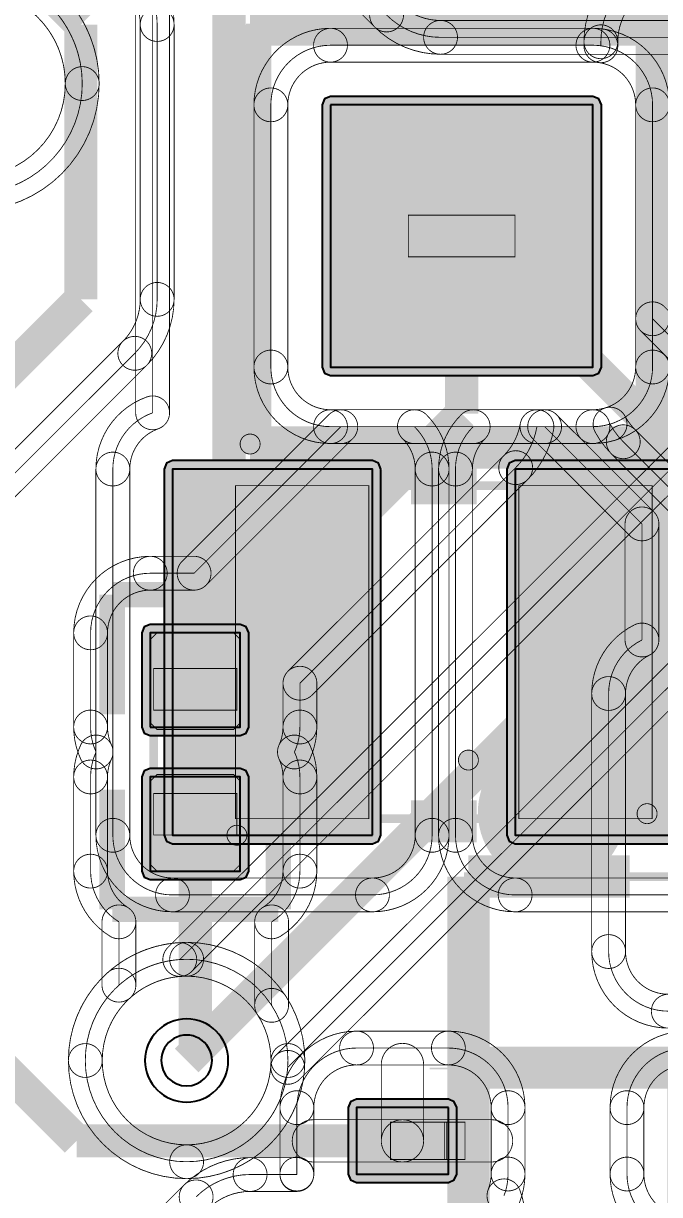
# Model space of a CAD drawing. Header units: millimetres. Extents: x -2.5 to 44.5, y -38.5 to 2.5.
# Drawn here: x 8.93 to 12.74, y -33.32 to -26.28 of the extents above; entities that cross this region are included whole.
import ezdxf

# ---------------------------------------------------------------- set-up
doc = ezdxf.new("R2010")
doc.units = ezdxf.units.MM
for name, color, linetype, true_color in [('Bottom Layer', 7, 'Continuous', 0x0000ff), ('Bottom Paste Mask Layer', 7, 'Continuous', 0x800000), ('Bottom Silkscreen Layer', 7, 'Continuous', 0x808000), ('Bottom Solder Mask Layer', 7, 'Continuous', 0xff00ff), ('Component Marking Layer', 7, 'Continuous', 0x66ffcc), ('Component Shape Layer', 7, 'Continuous', 0x00cccc), ('Hole Layer', 7, 'Continuous', 0x816200), ('Inner1', 7, 'Continuous', 0xbc8e00), ('Inner2', 7, 'Continuous', 0x70dbfa), ('Multi-Layer', 7, 'Continuous', 0xc0c0c0), ('Pin Floating Layer', 7, 'Continuous', 0xff99ff), ('Pin Soldering Layer', 7, 'Continuous', 0xcc9999), ('Top Layer', 7, 'Continuous', 0xff0000), ('Top Paste Mask Layer', 7, 'Continuous', 0x808080), ('Top Silkscreen Layer', 7, 'Continuous', 0xffff00), ('Top Solder Mask Layer', 7, 'Continuous', 0x800080)]:
    doc.layers.add(name, color=color, linetype=linetype, true_color=true_color)

msp = doc.modelspace()

# ---------------------------------------------------------------- hatches: boundary and pattern name
at = {"layer": 'Bottom Layer'}
for points in [[(10.76962153924308, -26.771653543307092), (10.76962153924308, -28.34645669291339), (12.34442468884938, -28.34645669291339), (12.34442468884938, -26.771653543307092)], [(11.021297942595886, -31.159283718567444), (11.021297942595886, -28.95928371856744), (9.821297942595885, -28.95928371856744), (9.821297942595885, -31.159283718567444)], [(13.077686055372114, -31.159283718567444), (13.077686055372114, -28.95928371856744), (11.877686055372113, -28.95928371856744), (11.877686055372113, -31.159283718567444)], [(11.477012954025911, -32.795275590551185), (10.925831851663702, -32.795275590551185), (10.925831851663702, -33.194056388112784), (11.477012954025911, -33.194056388112784)]]:
    msp.add_hatch(color=256, dxfattribs=at).paths.add_polyline_path(points)
at = {"layer": 'Bottom Paste Mask Layer'}
for points in [[(11.021297942595886, -31.159283718567444), (11.021297942595886, -28.95928371856744), (9.821297942595885, -28.95928371856744), (9.821297942595885, -31.159283718567444)], [(13.077686055372114, -31.159283718567444), (13.077686055372114, -28.95928371856744), (11.877686055372113, -28.95928371856744), (11.877686055372113, -31.159283718567444)], [(11.477012954025911, -32.795275590551185), (10.925831851663702, -32.795275590551185), (10.925831851663702, -33.194056388112784), (11.477012954025911, -33.194056388112784)]]:
    msp.add_hatch(color=256, dxfattribs=at).paths.add_polyline_path(points)
at = {"layer": 'Bottom Solder Mask Layer'}
for points in [[(11.072098044196089, -31.159283718567444), (11.072098044196089, -28.95928371856744), (11.057219038922353, -28.92336262224097), (11.021297942595885, -28.908483616967235), (9.821297942595887, -28.908483616967235), (9.785376846269418, -28.92336262224097), (9.770497840995684, -28.95928371856744), (9.770497840995684, -31.159283718567444), (9.785376846269418, -31.195204814893916), (9.821297942595887, -31.210083820167647), (11.021297942595885, -31.210083820167647), (11.057219038922353, -31.195204814893913)], [(13.128486156972315, -31.159283718567444), (13.128486156972315, -28.95928371856744), (13.11360715169858, -28.92336262224097), (13.077686055372112, -28.908483616967235), (11.877686055372115, -28.908483616967235), (11.841764959045646, -28.92336262224097), (11.82688595377191, -28.95928371856744), (11.82688595377191, -31.159283718567444), (11.841764959045646, -31.195204814893916), (11.877686055372115, -31.210083820167647), (13.077686055372112, -31.210083820167647), (13.11360715169858, -31.195204814893913)], [(11.477012954025911, -32.74526289052579), (10.925831851663702, -32.74526289052579), (10.890467532330293, -32.759911271217774), (10.875819151638302, -32.795275590551185), (10.875819151638302, -33.194056388112784), (10.890467532330293, -33.229420707446195), (10.925831851663702, -33.24406908813819), (11.477012954025911, -33.24406908813818), (11.512377273359318, -33.229420707446195), (11.52702565405131, -33.194056388112784), (11.52702565405131, -32.795275590551185), (11.512377273359318, -32.759911271217774)]]:
    msp.add_hatch(color=256, dxfattribs=at).paths.add_polyline_path(points)
at = {"layer": 'Component Marking Layer'}
for points in [[(10.22702565405131, -28.80906781813564, 1), (10.347015494030988, -28.80906781813564, 1)], [(11.537058674117347, -30.707391414782833, 1), (11.65699771399543, -30.707391414782833, 1)], [(12.60951231902464, -31.02931165862332, 1), (12.729502159004317, -31.02931165862332, 1)], [(10.147828295656593, -31.158877317754644, 1), (10.26781813563627, -31.158877317754644, 1)]]:
    msp.add_hatch(color=256, dxfattribs=at).paths.add_polyline_path(points)
at = {"layer": 'Hole Layer'}
msp.add_hatch(color=256, dxfattribs=at).paths.add_polyline_path([(11.047015494030989, -27.55905511811024, 1), (12.06703073406147, -27.55905511811024, 1)])
at = {"layer": 'Multi-Layer'}
msp.add_hatch(color=256, dxfattribs=at).paths.add_polyline_path([(10.76962153924308, -26.771653543307092), (10.76962153924308, -28.34645669291339), (12.34442468884938, -28.34645669291339), (12.34442468884938, -26.771653543307092)])
msp.add_hatch(color=256, dxfattribs=at).paths.add_polyline_path([(10.76962153924308, -26.771653543307092), (10.76962153924308, -28.34645669291339), (12.34442468884938, -28.34645669291339), (12.34442468884938, -26.771653543307092)])
msp.add_hatch(color=256, dxfattribs=at).paths.add_polyline_path([(10.76962153924308, -26.771653543307092), (10.76962153924308, -28.34645669291339), (12.34442468884938, -28.34645669291339), (12.34442468884938, -26.771653543307092)])
at = {"layer": 'Pin Floating Layer'}
msp.add_hatch(color=256, dxfattribs=at).paths.add_polyline_path([(11.577063754127504, -33.107162814325626), (11.577063754127504, -32.88216916433833), (11.454584709169419, -32.88216916433833), (11.454584709169419, -33.107162814325626)])
at = {"layer": 'Pin Soldering Layer'}
for points in [[(11.23703327406655, -27.43406146812294), (11.87701295402591, -27.43406146812294), (11.87701295402591, -27.684048768097536), (11.23703327406655, -27.684048768097536)], [(10.9994538989078, -29.059283718567443), (10.1994538989078, -29.059283718567443), (10.1994538989078, -31.059283718567443), (10.9994538989078, -31.059283718567443)], [(12.6995300990602, -29.059283718567443), (11.8995300990602, -29.059283718567443), (11.8995300990602, -31.059283718567443), (12.6995300990602, -31.059283718567443)], [(10.207823215646432, -30.407416814833635), (9.707797815595637, -30.407416814833635), (9.707797815595637, -30.157429514859036), (10.207823215646432, -30.157429514859036)], [(9.707797815595637, -30.907797815595636), (10.207823215646432, -30.907797815595636), (10.207823215646432, -31.15778511557024), (9.707797815595637, -31.15778511557024)], [(11.46456692913386, -33.107162814325626), (11.46456692913386, -32.88216916433833), (11.129565659131314, -32.88216916433833), (11.129565659131314, -33.107162814325626)]]:
    msp.add_hatch(color=256, dxfattribs=at).paths.add_polyline_path(points)
at = {"layer": 'Top Layer'}
for points in [[(10.76962153924308, -26.771653543307092), (10.76962153924308, -28.34645669291339), (12.34442468884938, -28.34645669291339), (12.34442468884938, -26.771653543307092)], [(9.687833375666754, -30.508890017780043), (10.227838455676915, -30.508890017780043), (10.227838455676915, -29.94323088646178), (9.687833375666754, -29.94323088646178)], [(9.687833375666754, -31.37452374904751), (10.227838455676915, -31.37452374904751), (10.227838455676915, -30.808864617729245), (9.687833375666754, -30.808864617729245)]]:
    msp.add_hatch(color=256, dxfattribs=at).paths.add_polyline_path(points)
at = {"layer": 'Top Paste Mask Layer'}
for points in [[(10.76962153924308, -26.771653543307092), (10.76962153924308, -28.34645669291339), (12.34442468884938, -28.34645669291339), (12.34442468884938, -26.771653543307092)], [(10.187833375666752, -30.523876047752104), (9.72783845567691, -30.523876047752104), (9.68783337566675, -30.483870967741943), (9.68783337566675, -29.98323596647194), (9.72783845567691, -29.94323088646178), (10.187833375666752, -29.94323088646178), (10.227838455676912, -29.98323596647194), (10.227838455676912, -30.483870967741943)], [(10.187833375666752, -30.79387858775718), (9.72783845567691, -30.79387858775718), (9.68783337566675, -30.83388366776734), (9.68783337566675, -31.334518669037344), (9.72783845567691, -31.3745237490475), (10.187833375666752, -31.3745237490475), (10.227838455676912, -31.334518669037344), (10.227838455676912, -30.83388366776734)]]:
    msp.add_hatch(color=256, dxfattribs=at).paths.add_polyline_path(points)
at = {"layer": 'Top Solder Mask Layer'}
for points in [[(10.718620777241556, -26.771653543307092), (10.718620777241556, -28.346456692913385), (10.73355855458612, -28.382519677570343), (10.76962153924308, -28.39745745491491), (12.34442468884938, -28.397457454914907), (12.38048767350634, -28.382519677570343), (12.395425450850903, -28.34645669291339), (12.395425450850903, -26.771653543307096), (12.38048767350634, -26.735590558650134), (12.34442468884938, -26.720652781305567), (10.76962153924308, -26.72065278130557), (10.73355855458612, -26.735590558650134)], [(9.687833375666754, -30.559690119380242), (10.227838455676919, -30.559690119380242), (10.263759552003387, -30.54481111410651), (10.27863855727712, -30.50889001778004), (10.278638557277123, -29.94323088646178), (10.263759552003387, -29.90730979013531), (10.227838455676915, -29.892430784861578), (9.68783337566675, -29.892430784861578), (9.651912279340282, -29.90730979013531), (9.63703327406655, -29.94323088646178), (9.637033274066546, -30.50889001778004), (9.651912279340282, -30.544811114106512)], [(9.687833375666754, -31.42532385064771), (10.227838455676919, -31.42532385064771), (10.263759552003387, -31.410444845373974), (10.27863855727712, -31.374523749047505), (10.278638557277123, -30.808864617729245), (10.263759552003387, -30.77294352140278), (10.227838455676915, -30.758064516129043), (9.68783337566675, -30.758064516129043), (9.651912279340282, -30.77294352140278), (9.63703327406655, -30.808864617729245), (9.637033274066546, -31.374523749047505), (9.651912279340282, -31.410444845373977)]]:
    msp.add_hatch(color=256, dxfattribs=at).paths.add_polyline_path(points)

# ---------------------------------------------------------------- linework, layer by layer
at = {"layer": 'Bottom Layer', "const_width": 0.005080010160020321}
for points in [[(9.600279400558803, -25.6517018178132, -0.9999999999999999), (9.803479806959615, -25.6517018178132), (9.803479806959615, -28.62163888592807, -0.9999999999999999), (9.600279400558803, -28.62163888592807)], [(9.144699881323188, -26.090905890850504, -0.20482038974335726), (9.381109463752624, -26.64380305371164, -0.9999999999999999), (9.177909057351812, -26.64380305371164, 0.20482038974335726), (9.004316099776167, -26.237816744908383, -0.9999999999999999)], [(9.381109463752626, -26.64380305371164, -0.41421356237309503), (8.616367274268246, -27.40854524319602, -0.9999999999999999), (8.616367274268246, -27.205344836795202, 0.41421356237309503), (9.177909057351812, -26.64380305371164, -0.9999999999999999)], [(9.361557023114047, -28.95928371856744, -0.31780467669601786), (9.668002060826819, -28.52585311780343, -0.9999999999999999), (9.735757146691599, -28.717424654052717, 0.31780467669601786), (9.56475742951486, -28.95928371856744, -0.9999999999999999)], [(11.344521432097345, -28.632345973911814, -0.20039604935078975), (11.481038862077726, -28.95928371856744, -0.9999999999999999), (11.277838455676912, -28.95928371856744, 0.20039604935078975), (11.20166022126797, -28.776848844477836, -0.9999999999999999)], [(11.273090826682658, -28.80619761239523, -0.9999999999999999), (11.273090826682658, -28.602997205994416), (11.625893171285341, -28.602997205994416, -0.9999999999999999), (11.625893171285341, -28.80619761239523)], [(11.417945135890273, -28.95928371856744, -0.20039604935078975), (11.554462565870654, -28.632345973911814, -0.9999999999999999), (11.69732377670003, -28.776848844477833, 0.20039604935078975), (11.621145542291087, -28.95928371856744, -0.9999999999999999)], [(9.361557023114049, -28.95928371856744, -0.9999999999999999), (9.56475742951486, -28.95928371856744), (9.56475742951486, -31.159283718567444, -0.9999999999999999), (9.361557023114049, -31.159283718567444)], [(11.481038862077725, -31.159283718567444, -0.9999999999999999), (11.277838455676912, -31.159283718567444), (11.277838455676912, -28.95928371856744, -0.9999999999999999), (11.481038862077725, -28.95928371856744)], [(11.417945135890275, -28.95928371856744, -0.9999999999999999), (11.621145542291087, -28.95928371856744), (11.621145542291087, -31.159283718567444, -0.9999999999999999), (11.417945135890275, -31.159283718567444)], [(9.821297942595885, -31.619024638049282, -0.41421356237309503), (9.361557023114049, -31.159283718567444, -0.9999999999999999), (9.56475742951486, -31.159283718567444, 0.41421356237309503), (9.821297942595885, -31.415824231648468, -0.9999999999999999)], [(11.481038862077725, -31.159283718567444, -0.41421356237309503), (11.021297942595886, -31.619024638049282, -0.9999999999999999), (11.021297942595886, -31.415824231648468, 0.41421356237309503), (11.277838455676912, -31.159283718567444, -0.9999999999999999)], [(11.877686055372113, -31.619024638049282, -0.41421356237309503), (11.417945135890275, -31.159283718567444, -0.9999999999999999), (11.621145542291087, -31.159283718567444, 0.41421356237309503), (11.877686055372113, -31.415824231648468, -0.9999999999999999)], [(9.821297942595885, -31.619024638049282, -0.9999999999999999), (9.821297942595885, -31.415824231648468), (11.021297942595886, -31.415824231648468, -0.9999999999999999), (11.021297942595886, -31.619024638049282)], [(11.877686055372113, -31.619024638049282, -0.9999999999999999), (11.877686055372113, -31.415824231648468), (13.077686055372114, -31.415824231648468, -0.9999999999999999), (13.077686055372114, -31.619024638049282)], [(9.196278892557787, -32.51206502413005, -0.41421356237309503), (9.906019812039625, -31.80232410464821, -0.9999999999999999), (9.906019812039625, -32.005524511049025, 0.41421356237309503), (9.3994792989586, -32.51206502413005, -0.9999999999999999)], [(9.906019812039625, -31.80232410464821, -0.41421356237309503), (10.615760731521464, -32.51206502413005, -0.9999999999999999), (10.412560325120651, -32.51206502413005, 0.41421356237309503), (9.906019812039625, -32.005524511049025, -0.9999999999999999)], [(9.297879095758192, -32.51206502413005, 0.41421356237309503), (9.906019812039625, -33.120205740411485, 0.41421356237309503), (10.514160528321058, -32.51206502413005, 0.41421356237309503), (9.906019812039625, -31.90392430784862, 0.41421356237309503)], [(10.466090932181864, -32.795275590551185, -0.41421356237309503), (10.925831851663702, -32.33553467106935, -0.9999999999999999), (10.925831851663702, -32.538735077470164, 0.41421356237309503), (10.669291338582676, -32.795275590551185, -0.9999999999999999)], [(10.925831851663702, -32.538735077470164, -0.9999999999999999), (10.925831851663702, -32.33553467106935), (11.477012954025911, -32.33553467106935, -0.9999999999999999), (11.477012954025911, -32.538735077470164)], [(11.477012954025911, -32.33553467106935, -0.41421356237309503), (11.936753873507747, -32.795275590551185, -0.9999999999999999), (11.733553467106935, -32.795275590551185, 0.41421356237309503), (11.477012954025911, -32.538735077470164, -0.9999999999999999)], [(12.447294894589785, -32.795275590551185, -0.41421356237309503), (12.907035814071621, -32.33553467106935, -0.9999999999999999), (12.907035814071621, -32.538735077470164, 0.41421356237309503), (12.650495300990597, -32.795275590551185, -0.9999999999999999)], [(9.906019812039625, -33.22180594361189, -0.41421356237309503), (9.196278892557787, -32.51206502413005, -0.9999999999999999), (9.3994792989586, -32.51206502413005, 0.41421356237309503), (9.906019812039625, -33.01860553721108, -0.9999999999999999)], [(10.615760731521464, -32.51206502413005, -0.41421356237309503), (9.906019812039625, -33.22180594361189, -0.9999999999999999), (9.906019812039625, -33.01860553721108, 0.41421356237309503), (10.412560325120651, -32.51206502413005, -0.9999999999999999)], [(11.328422656845314, -32.994665989331985, -0.9999999999999999), (11.074422148844297, -32.994665989331985), (11.074422148844297, -32.53619507239016, -0.9999999999999999), (11.328422656845314, -32.53619507239016)], [(10.466090932181864, -32.795275590551185, -0.9999999999999999), (10.669291338582676, -32.795275590551185), (10.669291338582676, -33.194056388112784, -0.9999999999999999), (10.466090932181864, -33.194056388112784)], [(11.936753873507744, -33.194056388112784, -0.9999999999999999), (11.733553467106931, -33.194056388112784), (11.733553467106935, -32.795275590551185, -0.9999999999999999), (11.936753873507747, -32.795275590551185)], [(12.447294894589785, -32.795275590551185, -0.9999999999999999), (12.650495300990597, -32.795275590551185), (12.650495300990597, -33.194056388112784, -0.9999999999999999), (12.447294894589785, -33.194056388112784)], [(10.666751333502669, -33.12166624333249, -0.9999999999999999), (10.666751333502669, -32.86766573533148), (11.201422402844806, -32.86766573533148, -0.9999999999999999), (11.201422402844806, -33.12166624333249)], [(11.201422402844806, -33.12166624333249, -0.9999999999999999), (11.201422402844806, -32.86766573533148), (11.736093472186942, -32.86766573533148, -0.9999999999999999), (11.736093472186942, -33.12166624333249)], [(9.891223974167952, -33.25927071026141, -0.198912367379658), (10.287020574041149, -33.09532639065279, -0.9999999999999999), (10.287020574041149, -33.298526797053604, 0.198912367379658), (10.034908359473826, -33.4029550955673, -0.9999999999999999)], [(10.287020574041149, -33.298526797053604, -0.9999999999999999), (10.287020574041149, -33.09532639065279), (10.287020617126942, -33.09532639065279, -0.9999999999999999), (10.287020617126942, -33.298526797053604)], [(10.287020617126942, -33.298526797053604, -0.9999999999999999), (10.287020617126942, -33.09532639065279), (10.567702636745977, -33.09532639065279, -0.9999999999999999), (10.567702636745977, -33.298526797053604)], [(10.466105696343785, -33.1977408366164, -0.002002767994411024), (10.466090932181864, -33.19405638811275, -0.9999999999999999), (10.669291338582676, -33.19405638811281, 0.002002767994411024), (10.66929957714817, -33.19611235108999, -0.9999999999999999)], [(11.936753873507744, -33.194056388112784, -0.09374867874382925), (11.904990448598276, -33.361975943810044, -0.9999999999999999), (11.715829125030378, -33.28775735565656, 0.09374867874382925), (11.733553467106931, -33.194056388112784, -0.9999999999999999)], [(12.907035814071627, -33.65379730759462, -0.41421356237309503), (12.447294894589785, -33.194056388112784, -0.9999999999999999), (12.650495300990597, -33.194056388112784, 0.41421356237309503), (12.907035814071627, -33.45059690119381, -0.9999999999999999)], [(9.193170122908697, -34.24469333213243, -0.9999999999999999), (9.049485737602819, -34.101008946826546), (9.89122392785678, -33.2592707565726, -0.9999999999999999), (10.034908313162656, -33.40295514187848)], [(10.034908318762147, -33.40295513627898, -0.9999999999999999), (9.89122392225729, -33.259270762172086), (9.89122396856846, -33.25927071586091, -0.9999999999999999), (10.034908365073319, -33.402955089967804)], [(11.904990448598276, -33.28775735565656, -0.09374867874382925), (11.936753873507747, -33.45567691135383, -0.9999999999999999), (11.733553467106935, -33.45567691135383, 0.09374867874382925), (11.715829125030378, -33.361975943810044, -0.9999999999999999)]]:
    msp.add_lwpolyline(points, format="xyb", close=True, dxfattribs=at)
at = {"layer": 'Bottom Layer', "const_width": 0.2}
for points in [[(10.16002032004064, -25.651701803403608), (10.16002032004064, -28.90900431800864)], [(12.700025400050801, -29.392621285242573), (12.700025400050801, -25.908051816103637)], [(9.245618491236986, -32.994665989331985), (8.763017526035053, -32.51206502413005)], [(11.201422402844806, -32.994665989331985), (9.245618491236986, -32.994665989331985)]]:
    msp.add_lwpolyline(points, dxfattribs=at)
at = {"layer": 'Bottom Layer', "const_width": 0.005080010160020321}
for points in [[(9.70187960375921, -25.6517018178132), (9.70187960375921, -28.62163888592807, 0.31780467669601786), (9.463157226314454, -28.95928371856744), (9.463157226314454, -31.159283718567444, 0.41421356237309503), (9.821297942595885, -31.517424434848877), (11.021297942595886, -31.517424434848877, 0.41421356237309503), (11.37943865887732, -31.159283718567444), (11.37943865887732, -28.95928371856744, 0.20039604935078975), (11.273090826682658, -28.70459740919482), (11.625893171285341, -28.70459740919482, 0.20039604935078975), (11.519545339090682, -28.95928371856744), (11.519545339090682, -31.159283718567444, 0.41421356237309503), (11.877686055372113, -31.517424434848877), (13.077686055372114, -31.517424434848877, 0.41421356237309503)], [(8.616367274268246, -27.30694503999561, 0.41421356237309503), (9.279509260552219, -26.64380305371164, 0.20482038974335726), (9.074507990549678, -26.164361317879443)], [(11.810409786814327, -33.3248666497333, 0.09374867874382925), (11.835153670307339, -33.194056388112784), (11.835153670307342, -32.795275590551185, 0.41421356237309503), (11.477012954025911, -32.43713487426976), (10.925831851663702, -32.43713487426976, 0.41421356237309503), (10.567691135382269, -32.795275590551185), (10.567691135382269, -33.194056388112784, 0.002002767994411024), (10.567702636745977, -33.19692659385319), (10.287020617126942, -33.19692659385319), (10.287020574041149, -33.19692659385319, 0.198912367379658), (9.963066166820889, -33.331112902914356)], [(12.907035814071621, -32.43713487426976, 0.41421356237309503), (12.54889509779019, -32.795275590551185), (12.54889509779019, -33.194056388112784, 0.41421356237309503), (12.907035814071627, -33.55219710439422)]]:
    msp.add_lwpolyline(points, format="xyb", dxfattribs=at)
at = {"layer": 'Bottom Layer'}
for points in [[(10.76962153924308, -26.771653543307092), (10.76962153924308, -28.34645669291339), (12.34442468884938, -28.34645669291339), (12.34442468884938, -26.771653543307092)], [(11.021297942595886, -31.159283718567444), (11.021297942595886, -28.95928371856744), (9.821297942595885, -28.95928371856744), (9.821297942595885, -31.159283718567444)], [(13.077686055372114, -31.159283718567444), (13.077686055372114, -28.95928371856744), (11.877686055372113, -28.95928371856744), (11.877686055372113, -31.159283718567444)], [(11.477012954025911, -32.795275590551185), (10.925831851663702, -32.795275590551185), (10.925831851663702, -33.194056388112784), (11.477012954025911, -33.194056388112784)]]:
    msp.add_lwpolyline(points, close=True, dxfattribs=at)
at = {"layer": 'Bottom Paste Mask Layer'}
for points in [[(11.021297942595886, -31.159283718567444), (11.021297942595886, -28.95928371856744), (9.821297942595885, -28.95928371856744), (9.821297942595885, -31.159283718567444)], [(13.077686055372114, -31.159283718567444), (13.077686055372114, -28.95928371856744), (11.877686055372113, -28.95928371856744), (11.877686055372113, -31.159283718567444)], [(11.477012954025911, -32.795275590551185), (10.925831851663702, -32.795275590551185), (10.925831851663702, -33.194056388112784), (11.477012954025911, -33.194056388112784)]]:
    msp.add_lwpolyline(points, close=True, dxfattribs=at)
at = {"layer": 'Bottom Silkscreen Layer', "const_width": 0.25400050800101603}
for points in [[(11.252438404876813, -29.04328168656338), (11.646545593091187, -29.04328168656338)], [(11.252438404876813, -29.04328168656338), (11.646545593091187, -29.04328168656338)], [(11.646545593091187, -31.075285750571506), (11.252438404876813, -31.075285750571506)], [(11.646545593091187, -31.075285750571506), (11.252438404876813, -31.075285750571506)], [(12.892075184150372, -32.55501651003302), (11.492075184150373, -32.55501651003302)], [(11.492075184150373, -32.56456692913386), (11.492075184150373, -32.55501651003302)], [(12.892075184150372, -32.55501651003302), (11.492075184150373, -32.55501651003302)], [(11.492075184150373, -32.56456692913386), (11.492075184150373, -32.55501651003302)]]:
    msp.add_lwpolyline(points, dxfattribs=at)
at = {"layer": 'Bottom Solder Mask Layer'}
for points in [[(11.072098044196089, -31.159283718567444), (11.072098044196089, -28.95928371856744), (11.057219038922353, -28.92336262224097), (11.021297942595885, -28.908483616967235), (9.821297942595887, -28.908483616967235), (9.785376846269418, -28.92336262224097), (9.770497840995684, -28.95928371856744), (9.770497840995684, -31.159283718567444), (9.785376846269418, -31.195204814893916), (9.821297942595887, -31.210083820167647), (11.021297942595885, -31.210083820167647), (11.057219038922353, -31.195204814893913)], [(13.128486156972315, -31.159283718567444), (13.128486156972315, -28.95928371856744), (13.11360715169858, -28.92336262224097), (13.077686055372112, -28.908483616967235), (11.877686055372115, -28.908483616967235), (11.841764959045646, -28.92336262224097), (11.82688595377191, -28.95928371856744), (11.82688595377191, -31.159283718567444), (11.841764959045646, -31.195204814893916), (11.877686055372115, -31.210083820167647), (13.077686055372112, -31.210083820167647), (13.11360715169858, -31.195204814893913)], [(11.477012954025911, -32.74526289052579), (10.925831851663702, -32.74526289052579), (10.890467532330293, -32.759911271217774), (10.875819151638302, -32.795275590551185), (10.875819151638302, -33.194056388112784), (10.890467532330293, -33.229420707446195), (10.925831851663702, -33.24406908813819), (11.477012954025911, -33.24406908813818), (11.512377273359318, -33.229420707446195), (11.52702565405131, -33.194056388112784), (11.52702565405131, -32.795275590551185), (11.512377273359318, -32.759911271217774)]]:
    msp.add_lwpolyline(points, close=True, dxfattribs=at)
at = {"layer": 'Component Marking Layer', "const_width": 0.005080010160020321}
for points in [[(10.22702565405131, -28.80906781813564, 0.9999999999999999), (10.34701549403099, -28.80906781813564, 0.9999999999999999)], [(11.537058674117347, -30.707391414782833, 0.9999999999999999), (11.65699771399543, -30.707391414782833, 0.9999999999999999)], [(12.60951231902464, -31.02931165862332, 0.9999999999999999), (12.729502159004317, -31.02931165862332, 0.9999999999999999)], [(10.147828295656591, -31.158877317754644, 0.9999999999999999), (10.26781813563627, -31.158877317754644, 0.9999999999999999)]]:
    msp.add_lwpolyline(points, format="xyb", close=True, dxfattribs=at)
at = {"layer": 'Component Shape Layer', "const_width": 0.05080010160020321}
for points in [[(10.287020574041149, -28.80906781813564), (10.287020574041149, -26.30906781813564), (17.90703581407163, -26.30906781813564), (17.90703581407163, -28.80906781813564)], [(10.287020574041149, -28.80906781813564), (10.287020574041149, -26.30906781813564), (17.90703581407163, -26.30906781813564), (17.90703581407163, -28.80906781813564)], [(10.199479298958599, -31.059283718567443), (12.6995046990094, -31.059283718567443), (12.6995046990094, -29.059283718567443), (10.199479298958599, -29.059283718567443)], [(10.199479298958599, -31.059283718567443), (12.6995046990094, -31.059283718567443), (12.6995046990094, -29.059283718567443), (10.199479298958599, -29.059283718567443)], [(10.207823215646432, -31.158877317754644), (9.70782321564643, -31.158877317754644), (9.70782321564643, -30.15887731775464), (10.207823215646432, -30.15887731775464)], [(10.207823215646432, -31.158877317754644), (9.70782321564643, -31.158877317754644), (9.70782321564643, -30.15887731775464), (10.207823215646432, -30.15887731775464)], [(11.597028194056389, -31.407518415036833), (16.597028194056392, -31.407518415036833), (16.597028194056392, -35.657531115062234), (11.597028194056389, -35.657531115062234)], [(11.597028194056389, -31.407518415036833), (16.597028194056392, -31.407518415036833), (16.597028194056392, -35.657531115062234), (11.597028194056389, -35.657531115062234)], [(12.817068834137672, -32.63002286004572), (11.567081534163071, -32.63002286004572), (11.567081534163071, -34.68001016002032), (12.817068834137672, -34.68001016002032)], [(12.817068834137672, -32.63002286004572), (11.567081534163071, -32.63002286004572), (11.567081534163071, -34.68001016002032), (12.817068834137672, -34.68001016002032)]]:
    msp.add_lwpolyline(points, close=True, dxfattribs=at)
at = {"layer": 'Hole Layer'}
msp.add_lwpolyline([(9.753520447040897, -32.512065024049846, 0.9999999999999999), (10.058519177038354, -32.512065024231205), (10.058519177038354, -32.512065024210266, 0.9999999999999999), (9.753520447040897, -32.5120650240289)], format="xyb", dxfattribs=at)
at = {"layer": 'Inner1', "const_width": 0.005080010160020321}
for points in [[(8.616367274268246, -25.87906086422726, -0.41421356237309503), (9.381109463752624, -26.64380305371164, -0.9999999999999999), (9.177909057351812, -26.64380305371164, 0.41421356237309503), (8.616367274268246, -26.082261270628074, -0.9999999999999999)], [(6.030873761747524, -27.43205486410973, 0.41421356237309503), (7.239014478028957, -28.640195580391165, 0.41421356237309503), (8.44715519431039, -27.43205486410973, 0.031041919011777327), (8.437858731931911, -27.28246728033059), (8.437858732081365, -27.282467280311945, 0.06824329866260535), (8.616367274268246, -27.30694503999561, 0.41421356237309503), (9.279509260552219, -26.64380305371164, 0.41421356237309503), (8.616367274268246, -25.98066106742767, 0.340330391587048), (7.975284088005045, -26.474186892148904), (7.975284088061297, -26.474186892163786, 0.16531582409584705), (7.239014478028957, -26.2239141478283, 0.41421356237309503)], [(12.290685801371604, -26.392651765303533, -0.198912367379658), (12.454630120980243, -25.996855165430333, -0.9999999999999999), (12.59831450628612, -26.140539550736207, 0.198912367379658), (12.493886207772416, -26.392651765303533, -0.9999999999999999)], [(10.309880619761241, -26.771653543307092, -0.41421356237309503), (10.76962153924308, -26.31191262382525, -0.9999999999999999), (10.76962153924308, -26.51511303022607, 0.41421356237309503), (10.513081026162054, -26.771653543307092, -0.9999999999999999)], [(10.769621541731066, -26.515113030226065, -0.9999999999999999), (10.769621541731066, -26.311912623825247), (12.344424688849378, -26.311912623825247, -0.9999999999999999), (12.344424688849378, -26.515113030226065)], [(10.769621686644415, -26.515113030225958, -0.9999999999999999), (10.769621391841744, -26.31191262382536), (10.769621394329729, -26.311912623825357, -0.9999999999999999), (10.769621689132402, -26.515113030225955)], [(12.344424688849383, -26.31191262382525, -0.03352287065374071), (12.405863682791203, -26.316036419979376, -0.9999999999999999), (12.378708326352818, -26.51741415404687, 0.03352287065374071), (12.344424688849372, -26.515113030226065, -0.9999999999999999)], [(12.290685801371604, -26.392651765303533, -0.9999999999999999), (12.493886207772416, -26.392651765303533), (12.493886207772416, -26.39265177994483, -0.9999999999999999), (12.290685801371604, -26.39265177994483)], [(12.290685801371604, -26.39265177994483, -0.9999999999999999), (12.493886207772416, -26.39265177994483), (12.493886207772416, -26.416725287013126, -0.9999999999999999), (12.290685801371604, -26.416725287013126)], [(9.381109463752626, -26.64380305371164, -0.41421356237309503), (8.616367274268246, -27.40854524319602, -0.9999999999999999), (8.616367274268246, -27.205344836795202, 0.41421356237309503), (9.177909057351812, -26.64380305371164, -0.9999999999999999)], [(10.513081026162052, -28.34645669291339, -0.9999999999999999), (10.30988061976124, -28.34645669291339), (10.309880619761241, -26.771653543307092, -0.9999999999999999), (10.513081026162054, -26.771653543307092)], [(10.769621539243081, -28.806197612395227, -0.41421356237309503), (10.30988061976124, -28.34645669291339, -0.9999999999999999), (10.513081026162052, -28.34645669291339, 0.41421356237309503), (10.769621539243081, -28.602997205994416, -0.9999999999999999)], [(10.769621539243081, -28.80619761239523, -0.9999999999999999), (10.769621539243081, -28.602997205994416), (12.344424686361394, -28.602997205994416, -0.9999999999999999), (12.344424686361394, -28.80619761239523)], [(12.476706850220667, -28.786755617314697, -0.07309324355957589), (12.34442468884938, -28.806197612395227, -0.9999999999999999), (12.34442468884938, -28.602997205994413, 0.07309324355957589), (12.4182395965759, -28.5921483579108, -0.9999999999999999)], [(12.34442483376273, -28.806197612395124, -0.9999999999999999), (12.344424538960057, -28.602997205994523), (12.344424541448044, -28.60299720599452, -0.9999999999999999), (12.344424836250715, -28.80619761239512)], [(12.454630120980243, -28.86725456278913, -0.07250107330042962), (12.358111689339367, -28.737795730961825, -0.9999999999999999), (12.536834757457196, -28.641108244263673, 0.07250107330042962), (12.59831450628612, -28.723570177483253, -0.9999999999999999)], [(12.454629947854636, -28.867254389663106, -0.9999999999999999), (12.598314679411727, -28.72357035060928), (12.598314679786192, -28.723570350983746, -0.9999999999999999), (12.454629948229101, -28.867254390037573)], [(12.45463012135471, -28.8672545631636, -0.9999999999999999), (12.598314506660586, -28.72357017785772), (14.225916720185463, -30.351172391382597, -0.9999999999999999), (14.082232334879587, -30.494856776688476)], [(9.196278892557787, -32.51206502413005, -0.41421356237309503), (9.906019812039625, -31.80232410464821, -0.9999999999999999), (9.906019812039625, -32.005524511049025, 0.41421356237309503), (9.3994792989586, -32.51206502413005, -0.9999999999999999)], [(9.906019812039625, -31.80232410464821, -0.41421356237309503), (10.615760731521464, -32.51206502413005, -0.9999999999999999), (10.412560325120651, -32.51206502413005, 0.41421356237309503), (9.906019812039625, -32.005524511049025, -0.9999999999999999)], [(9.297879095758192, -32.51206502413005, 0.41421356237309503), (9.906019812039625, -33.120205740411485, 0.41421356237309503), (10.514160528321058, -32.51206502413005, 0.41421356237309503), (9.906019812039625, -31.90392430784862, 0.41421356237309503)], [(9.906019812039625, -33.22180594361189, -0.41421356237309503), (9.196278892557787, -32.51206502413005, -0.9999999999999999), (9.3994792989586, -32.51206502413005, 0.41421356237309503), (9.906019812039625, -33.01860553721108, -0.9999999999999999)], [(10.615760731521464, -32.51206502413005, -0.41421356237309503), (9.906019812039625, -33.22180594361189, -0.9999999999999999), (9.906019812039625, -33.01860553721108, 0.41421356237309503), (10.412560325120651, -32.51206502413005, -0.9999999999999999)]]:
    msp.add_lwpolyline(points, format="xyb", close=True, dxfattribs=at)
msp.add_lwpolyline([(12.526472313633182, -26.06869735808327, 0.198912367379658), (12.39228600457201, -26.392651765303533), (12.39228600457201, -26.39265177994483), (12.39228600457201, -26.416725287013126, 0.03352287065374071), (12.344424688849378, -26.413512827025656), (10.769621541731066, -26.413512827025656), (10.76962153924308, -26.41351282702566, 0.41421356237309503), (10.411480822961648, -26.771653543307092), (10.411480822961646, -28.34645669291339, 0.41421356237309503), (10.769621539243081, -28.70459740919482), (12.344424686361394, -28.70459740919482), (12.34442468884938, -28.704597409194818, 0.07309324355957589), (12.447473223398282, -28.68945198761275, 0.07250107330042962), (12.526472313633182, -28.795412370136194), (12.526472314007647, -28.79541237051066), (14.154074527532524, -30.423014584035535)], format="xyb", dxfattribs=at)
at = {"layer": 'Inner2', "const_width": 0.005080010160020321}
for points in [[(10.063443220291274, -25.333065376095597, -0.9999999999999999), (10.207127605597153, -25.18938099078972), (11.177910643419601, -26.160164028612165, -0.9999999999999999), (11.034226258113724, -26.30384841391804)], [(9.66681514191029, -25.89325597823196, -0.198912367379658), (9.830759461518923, -26.28905257810516, -0.9999999999999999), (9.627559055118112, -26.28905257810516, 0.198912367379658), (9.523130756604411, -26.036940363537838, -0.9999999999999999)], [(11.034226258113724, -26.30384841391804, -0.9999999999999999), (11.177910643419601, -26.160164028612165), (11.177910645478399, -26.160164030670963, -0.9999999999999999), (11.034226260172522, -26.303848415976837)], [(11.430022860045725, -26.467792735585473, -0.198912367379658), (11.034226260172522, -26.303848415976837, -0.9999999999999999), (11.177910645478399, -26.160164030670963, 0.198912367379658), (11.430022860045725, -26.264592329184662, -0.9999999999999999)], [(9.830759461518923, -26.289052592636086, -0.9999999999999999), (9.627559055118112, -26.289052592636086), (9.627559055118112, -26.28905257810516, -0.9999999999999999), (9.830759461518923, -26.28905257810516)], [(9.830759461518923, -27.940055865580838, -0.9999999999999999), (9.627559055118112, -27.940055865580838), (9.627559055118112, -26.289052592636086, -0.9999999999999999), (9.830759461518923, -26.289052592636086)], [(10.309880619761241, -26.771653543307092, -0.41421356237309503), (10.76962153924308, -26.31191262382525, -0.9999999999999999), (10.76962153924308, -26.51511303022607, 0.41421356237309503), (10.513081026162054, -26.771653543307092, -0.9999999999999999)], [(10.769621541731066, -26.515113030226065, -0.9999999999999999), (10.769621541731066, -26.311912623825247), (12.344424688849378, -26.311912623825247, -0.9999999999999999), (12.344424688849378, -26.515113030226065)], [(10.769621686644415, -26.515113030225958, -0.9999999999999999), (10.769621391841744, -26.31191262382536), (10.769621394329729, -26.311912623825357, -0.9999999999999999), (10.769621689132402, -26.515113030225955)], [(11.430022860045725, -26.467792735585476, -0.9999999999999999), (11.430022860045725, -26.264592329184662), (16.23710551198391, -26.264592329184662, -0.9999999999999999), (16.23710551198391, -26.467792735585476)], [(12.344424688849378, -26.31191262382525, -0.41421356237309503), (12.804165608331221, -26.771653543307092, -0.9999999999999999), (12.600965201930407, -26.771653543307092, 0.41421356237309503), (12.344424688849378, -26.515113030226065, -0.9999999999999999)], [(10.411480822961646, -28.34645669291339, 0.41421356237309503), (10.769621539243081, -28.70459740919482), (12.344424686361394, -28.70459740919482), (12.34442468884938, -28.704597409194818, 0.41421356237309503), (12.70256540513081, -28.34645669291339), (12.702565405130812, -26.771653543307092, 0.41421356237309503), (12.344424688849378, -26.413512827025656), (10.769621541731066, -26.413512827025656), (10.76962153924308, -26.41351282702566, 0.41421356237309503), (10.411480822961648, -26.771653543307092)], [(10.309880619761241, -26.771653543307092, -0.9999999999999999), (10.513081026162054, -26.771653543307092), (10.513081026162054, -28.34645669291339, -0.9999999999999999), (10.309880619761241, -28.34645669291339)], [(12.804165608331218, -28.34645669291339, -0.9999999999999999), (12.600965201930405, -28.34645669291339), (12.600965201930407, -26.771653543307092, -0.9999999999999999), (12.80416560833122, -26.771653543307092)], [(9.830759461518923, -27.940055880111764, -0.198912367379658), (9.666815141910284, -28.33585247998497, -0.9999999999999999), (9.523130756604408, -28.19216809467909, 0.198912367379658), (9.627559055118112, -27.940055880111764, -0.9999999999999999)], [(9.830759461518923, -27.940055880111764, -0.9999999999999999), (9.627559055118112, -27.940055880111764), (9.627559055118112, -27.940055865580838, -0.9999999999999999), (9.830759461518923, -27.940055865580838)], [(8.518997386963328, -29.483670234931928, -0.9999999999999999), (8.375313001657451, -29.33998584962605), (9.523130755398519, -28.19216809588498, -0.9999999999999999), (9.666815140704395, -28.33585248119086)], [(9.666815194465313, -28.3358524274299, -0.9999999999999999), (9.523130701637601, -28.19216814964594), (9.52313070284349, -28.19216814844005, -0.9999999999999999), (9.666815195671202, -28.335852426224008)], [(10.769621539243081, -28.806197612395227, -0.41421356237309503), (10.30988061976124, -28.34645669291339, -0.9999999999999999), (10.513081026162052, -28.34645669291339, 0.41421356237309503), (10.769621539243081, -28.602997205994416, -0.9999999999999999)], [(12.804165608331218, -28.34645669291339, -0.41421356237309503), (12.34442468884938, -28.806197612395227, -0.9999999999999999), (12.34442468884938, -28.602997205994413, 0.41421356237309503), (12.600965201930405, -28.34645669291339, -0.9999999999999999)], [(10.769621539243081, -28.80619761239523, -0.9999999999999999), (10.769621539243081, -28.602997205994416), (12.344424686361394, -28.602997205994416, -0.9999999999999999), (12.344424686361394, -28.80619761239523)], [(12.34442483376273, -28.806197612395124, -0.9999999999999999), (12.344424538960057, -28.602997205994523), (12.344424541448044, -28.60299720599452, -0.9999999999999999), (12.344424836250715, -28.80619761239512)], [(9.93669923002569, -31.977161177009332, -0.9999999999999999), (9.793014844719814, -31.833476791703454), (12.812229786425727, -28.81426184999755, -0.9999999999999999), (12.955914171731603, -28.957946235303428)], [(10.584608044466224, -32.625069991449855, -0.9999999999999999), (10.440923659160346, -32.481385606143974), (13.325952321558988, -29.59635694374534, -0.9999999999999999), (13.469636706864865, -29.740041329051216)], [(9.196278892557787, -32.51206502413005, -0.3945104012347664), (9.857980098929922, -31.80395178548014, -0.9999999999999999), (9.871733975815584, -32.006686183232645, 0.3945104012347664), (9.3994792989586, -32.51206502413005, -0.9999999999999999)], [(9.906019812039625, -33.22180594361189, -0.41421356237309503), (9.196278892557787, -32.51206502413005, -0.9999999999999999), (9.3994792989586, -32.51206502413005, 0.41421356237309503), (9.906019812039625, -33.01860553721108, -0.9999999999999999)], [(10.614133050689535, -32.56010473723975, -0.3945104012347664), (9.906019812039625, -33.22180594361189, -0.9999999999999999), (9.906019812039625, -33.01860553721108, 0.3945104012347664), (10.411398652937034, -32.54635086035408, -0.9999999999999999)]]:
    msp.add_lwpolyline(points, format="xyb", close=True, dxfattribs=at)
for points in [[(8.44715519431039, -29.411828042278987), (9.594972948051458, -28.264010288537918), (9.594972949257347, -28.264010287332027, 0.198912367379658), (9.729159258318518, -27.940055880111764), (9.729159258318518, -27.940055865580838), (9.729159258318518, -26.289052592636086), (9.729159258318518, -26.28905257810516, 0.198912367379658), (9.594972949257352, -25.9650981708849)], [(11.106068452825461, -26.2320062233239, 0.198912367379658), (11.430022860045725, -26.36619253238507), (16.23710551198391, -26.36619253238507, 0.060085297612146364)], [(12.884071979078666, -28.886104042650487), (9.864857037372753, -31.90531898435639, 0.3945104012347664), (9.297879095758192, -32.51206502413005, 0.41421356237309503), (9.906019812039625, -33.120205740411485, 0.3945104012347664), (10.512765851813285, -32.55322779879692), (13.397794514211927, -29.66819913639828)]]:
    msp.add_lwpolyline(points, format="xyb", dxfattribs=at)
at = {"layer": 'Inner2', "const_width": 0.2}
for points in [[(9.271018542037085, -26.28905257810516), (9.071018542037086, -26.089052578105157)], [(9.271018542037085, -27.940055880111764), (9.271018542037085, -26.28905257810516)], [(7.239014478028957, -29.97205994411989), (9.271018542037085, -27.940055880111764)], [(9.906019812039625, -32.51206502413005), (13.208026416052833, -29.210058420116845)]]:
    msp.add_lwpolyline(points, dxfattribs=at)
at = {"layer": 'Multi-Layer'}
msp.add_lwpolyline([(10.76962153924308, -26.771653543307092), (10.76962153924308, -28.34645669291339), (12.34442468884938, -28.34645669291339), (12.34442468884938, -26.771653543307092)], close=True, dxfattribs=at)
msp.add_lwpolyline([(10.76962153924308, -26.771653543307092), (10.76962153924308, -28.34645669291339), (12.34442468884938, -28.34645669291339), (12.34442468884938, -26.771653543307092)], close=True, dxfattribs=at)
msp.add_lwpolyline([(10.76962153924308, -26.771653543307092), (10.76962153924308, -28.34645669291339), (12.34442468884938, -28.34645669291339), (12.34442468884938, -26.771653543307092)], close=True, dxfattribs=at)
msp.add_lwpolyline([(9.656019812039624, -32.51206502413005, 0.9999999999999999), (10.156019812039625, -32.51206502413005, 0.9999999999999999)], format="xyb", close=True, dxfattribs=at)
at = {"layer": 'Pin Floating Layer', "const_width": 0.005080010160020321}
msp.add_lwpolyline([(11.577063754127504, -33.107162814325626), (11.577063754127504, -32.88216916433833), (11.454584709169419, -32.88216916433833), (11.454584709169419, -33.107162814325626)], close=True, dxfattribs=at)
msp.add_lwpolyline([(11.577063754127504, -33.107162814325626), (11.577063754127504, -32.88216916433833), (11.454584709169419, -32.88216916433833), (11.454584709169419, -33.107162814325626)], close=True, dxfattribs=at)
at = {"layer": 'Pin Soldering Layer', "const_width": 0.005080010160020321}
for points in [[(11.23703327406655, -27.43406146812294), (11.87701295402591, -27.43406146812294), (11.87701295402591, -27.684048768097536), (11.23703327406655, -27.684048768097536)], [(11.23703327406655, -27.43406146812294), (11.87701295402591, -27.43406146812294), (11.87701295402591, -27.684048768097536), (11.23703327406655, -27.684048768097536)], [(10.9994538989078, -29.059283718567443), (10.1994538989078, -29.059283718567443), (10.1994538989078, -31.059283718567443), (10.9994538989078, -31.059283718567443)], [(10.9994538989078, -29.059283718567443), (10.1994538989078, -29.059283718567443), (10.1994538989078, -31.059283718567443), (10.9994538989078, -31.059283718567443)], [(12.6995300990602, -29.059283718567443), (11.8995300990602, -29.059283718567443), (11.8995300990602, -31.059283718567443), (12.6995300990602, -31.059283718567443)], [(12.6995300990602, -29.059283718567443), (11.8995300990602, -29.059283718567443), (11.8995300990602, -31.059283718567443), (12.6995300990602, -31.059283718567443)], [(10.207823215646432, -30.407416814833635), (9.707797815595637, -30.407416814833635), (9.707797815595637, -30.157429514859036), (10.207823215646432, -30.157429514859036)], [(10.207823215646432, -30.407416814833635), (9.707797815595637, -30.407416814833635), (9.707797815595637, -30.157429514859036), (10.207823215646432, -30.157429514859036)], [(9.707797815595637, -30.907797815595636), (10.207823215646432, -30.907797815595636), (10.207823215646432, -31.15778511557024), (9.707797815595637, -31.15778511557024)], [(9.707797815595637, -30.907797815595636), (10.207823215646432, -30.907797815595636), (10.207823215646432, -31.15778511557024), (9.707797815595637, -31.15778511557024)], [(11.46456692913386, -33.107162814325626), (11.46456692913386, -32.88216916433833), (11.129565659131314, -32.88216916433833), (11.129565659131314, -33.107162814325626)], [(11.46456692913386, -33.107162814325626), (11.46456692913386, -32.88216916433833), (11.129565659131314, -32.88216916433833), (11.129565659131314, -33.107162814325626)]]:
    msp.add_lwpolyline(points, close=True, dxfattribs=at)
at = {"layer": 'Top Layer', "const_width": 0.005080010160020321}
for points in [[(8.616367274268246, -25.87906086422726, -0.41421356237309503), (9.381109463752624, -26.64380305371164, -0.9999999999999999), (9.177909057351812, -26.64380305371164, 0.41421356237309503), (8.616367274268246, -26.082261270628074, -0.9999999999999999)], [(7.239014478028957, -28.640195580391165, 0.4071460161802764), (8.446801724477808, -27.461277417942608), (8.601305178897714, -27.306773963522698, 0.0056767443694356184), (8.616367274268246, -27.30694503999561, 0.41421356237309503), (9.279509260552219, -26.64380305371164, 0.41421356237309503), (8.616367274268246, -25.98066106742767, 0.340330391587048), (7.975284088005045, -26.474186892148904), (7.975284088061297, -26.474186892163786, 0.16531582409584705), (7.239014478028957, -26.2239141478283, 0.41421356237309503), (6.030873761747524, -27.43205486410973, 0.41421356237309503)], [(10.309880619761241, -26.771653543307092, -0.41421356237309503), (10.76962153924308, -26.31191262382525, -0.9999999999999999), (10.76962153924308, -26.51511303022607, 0.41421356237309503), (10.513081026162054, -26.771653543307092, -0.9999999999999999)], [(10.769621541876205, -26.515113030226065, -0.9999999999999999), (10.769621541876205, -26.311912623825247), (12.344424688849376, -26.311912623825247, -0.9999999999999999), (12.344424688849376, -26.515113030226065)], [(10.769621678519602, -26.51511303022597, -0.9999999999999999), (10.769621399966557, -26.31191262382535), (10.769621402599682, -26.311912623825346, -0.9999999999999999), (10.769621681152728, -26.515113030225965)], [(12.344424688849374, -26.31191262382525, -0.41421356237309503), (12.804165608331221, -26.771653543307092, -0.9999999999999999), (12.600965201930407, -26.771653543307092, 0.41421356237309503), (12.344424688849378, -26.515113030226065, -0.9999999999999999)], [(9.381109463752626, -26.64380305371164, -0.41421356237309503), (8.616367274268246, -27.40854524319602, -0.9999999999999999), (8.616367274268246, -27.205344836795202, 0.41421356237309503), (9.177909057351812, -26.64380305371164, -0.9999999999999999)], [(10.513081026162052, -28.34645669291339, -0.9999999999999999), (10.30988061976124, -28.34645669291339), (10.309880619761241, -26.771653543307092, -0.9999999999999999), (10.513081026162054, -26.771653543307092)], [(12.804165608331218, -28.056688594754295, -0.9999999999999999), (12.600965201930405, -28.056688594754295), (12.600965201930407, -26.771653543307092, -0.9999999999999999), (12.80416560833122, -26.771653543307092)], [(12.630723212477873, -28.128530787407232, -0.9999999999999999), (12.77440759778375, -27.984846402101358), (13.49269779350745, -28.703136597825054, -0.9999999999999999), (13.349013408201573, -28.846820983130932)], [(10.769621539243083, -28.806197612395227, -0.41421356237309503), (10.30988061976124, -28.34645669291339, -0.9999999999999999), (10.513081026162052, -28.34645669291339, 0.41421356237309503), (10.769621539243083, -28.602997205994416, -0.9999999999999999)], [(10.022739575824806, -29.656932362833288, -0.9999999999999999), (9.87905519051893, -29.51324797752741), (10.759547951504453, -28.632755216541884, -0.9999999999999999), (10.90323233681033, -28.776439601847763)], [(10.769621539243083, -28.80619761239523, -0.9999999999999999), (10.769621539243083, -28.602997205994416), (10.831390144157393, -28.602997205994416, -0.9999999999999999), (10.831390144157393, -28.80619761239523)], [(12.108650117695737, -28.7218340129423, -0.15495115477426719), (11.952819713919428, -29.022669853619718, -0.9999999999999999), (11.809135328613552, -28.87898546831384, 0.15495115477426719), (11.908395272245084, -28.687360805447348, -0.9999999999999999)], [(12.008522694970411, -28.80619761239523, -0.9999999999999999), (12.008522694970411, -28.602997205994416), (12.054656590690286, -28.602997205994416, -0.9999999999999999), (12.054656590690286, -28.80619761239523)], [(11.982814398037348, -28.776439601847763, -0.9999999999999999), (12.126498783343225, -28.632755216541884), (12.710602670173895, -29.216859103372556, -0.9999999999999999), (12.566918284868018, -29.36054348867843)], [(10.657821364611285, -30.31766820292786, -0.9999999999999999), (10.514136979305409, -30.173983817621984), (11.8091353284553, -28.878985468472095, -0.9999999999999999), (11.952819713761176, -29.02266985377797)], [(11.952820123418348, -29.022669444118463, -0.9999999999999999), (11.809134918798128, -28.8789858781316), (11.80913491895638, -28.878985877973346, -0.9999999999999999), (11.9528201235766, -29.022669443960208)], [(12.53716027432055, -29.288701296025494, -0.9999999999999999), (12.740360680721363, -29.288701296025494), (12.740360680721363, -29.98620865281532, -0.9999999999999999), (12.53716027432055, -29.98620865281532)], [(9.228092456184916, -29.94323088646178, -0.41421356237309503), (9.687833375666754, -29.483489966979942, -0.9999999999999999), (9.687833375666754, -29.686690373380756, 0.41421356237309503), (9.431292862585728, -29.94323088646178, -0.9999999999999999)], [(9.687833375666754, -29.686690373380756, -0.9999999999999999), (9.687833375666754, -29.483489966979942), (9.950897383171867, -29.483489966979942, -0.9999999999999999), (9.950897383171867, -29.686690373380756)], [(9.228092456184916, -29.94323088646178, -0.9999999999999999), (9.431292862585728, -29.94323088646178), (9.431292862585728, -30.508890017780043, -0.9999999999999999), (9.228092456184916, -30.508890017780043)], [(12.337160274320551, -30.307543815087634, -0.28578704499205637), (12.59389786297303, -29.895049741532393, -0.9999999999999999), (12.683623092068881, -30.077367564098246, 0.28578704499205637), (12.540360680721365, -30.307543815087634, -0.9999999999999999)], [(10.687579375158753, -30.508890017780043, -0.9999999999999999), (10.484378968757941, -30.508890017780043), (10.484378968757941, -30.24582601027492, -0.9999999999999999), (10.687579375158753, -30.24582601027492)], [(12.337160274320551, -30.307543815087634, -0.9999999999999999), (12.540360680721363, -30.307543815087634), (12.540360680721363, -31.857556515113032, -0.9999999999999999), (12.337160274320551, -31.857556515113032)], [(9.270351328667624, -30.701426906399924, -0.10844934573441267), (9.228092456184914, -30.508890017780043, -0.9999999999999999), (9.431292862585728, -30.508890017780043, 0.10844934573441267), (9.454873780379948, -30.61632772910937, -0.9999999999999999)], [(10.687579375158753, -30.508890017780043, -0.10844934573441267), (10.645320502676043, -30.701426906399924, -0.9999999999999999), (10.460798050963723, -30.61632772910937, 0.10844934573441267), (10.484378968757941, -30.508890017780043, -0.9999999999999999)], [(9.228092456184914, -30.808864617729245, -0.10844934573441267), (9.270351328667624, -30.61632772910937, -0.9999999999999999), (9.454873780379948, -30.701426906399924, 0.10844934573441267), (9.431292862585728, -30.808864617729245, -0.9999999999999999)], [(10.645320502676043, -30.61632772910937, -0.10844934573441267), (10.687579375158753, -30.808864617729245, -0.9999999999999999), (10.484378968757941, -30.808864617729245, 0.10844934573441267), (10.46079805096372, -30.701426906399924, -0.9999999999999999)], [(9.228092456184916, -30.808864617729245, -0.9999999999999999), (9.431292862585728, -30.808864617729245), (9.431292862585728, -31.37452374904751, -0.9999999999999999), (9.228092456184916, -31.37452374904751)], [(10.687579375158753, -31.37452374904751, -0.9999999999999999), (10.484378968757941, -31.37452374904751), (10.484378968757941, -30.808864617729245, -0.9999999999999999), (10.687579375158753, -30.808864617729245)], [(9.446322667113423, -31.765719723847962, -0.26006118843742876), (9.228092456184916, -31.37452374904751, -0.9999999999999999), (9.431292862585728, -31.37452374904751, 0.26006118843742876), (9.553067731667381, -31.592815425593617, -0.9999999999999999)], [(10.687579375158753, -31.37452374904751, -0.26006118843742876), (10.469349164230247, -31.765719723847962, -0.9999999999999999), (10.362604099676288, -31.592815425593617, 0.26006118843742876), (10.484378968757941, -31.37452374904751, -0.9999999999999999)], [(9.398094996189997, -31.67926757472079, -0.9999999999999999), (9.601295402590809, -31.67926757472079), (9.601295402590809, -32.05958801923947, -0.9999999999999999), (9.398094996189997, -32.05958801923947)], [(10.517576835153672, -32.18073562214034, -0.9999999999999999), (10.31437642875286, -32.18073562214034), (10.31437642875286, -31.67926757472079, -0.9999999999999999), (10.517576835153672, -31.67926757472079)], [(12.796901193802393, -32.31729743459487, -0.41421356237309503), (12.337160274320551, -31.857556515113032, -0.9999999999999999), (12.540360680721363, -31.857556515113032, 0.41421356237309503), (12.796901193802393, -32.11409702819406, -0.9999999999999999)], [(9.196278892557785, -32.51206502413005, -0.2129031810247314), (9.431811793288412, -31.983994074598666, -0.9999999999999999), (9.567578605492391, -32.13518196388027, 0.2129031810247314), (9.3994792989586, -32.51206502413005, -0.9999999999999999)], [(10.501173552895297, -32.12538143573713, -0.1450510156605029), (10.615760731521464, -32.51206502413005, -0.9999999999999999), (10.412560325120651, -32.51206502413005, 0.1450510156605029), (10.330779711011237, -32.236089808543554, -0.9999999999999999)], [(12.796901193802393, -32.31729743459488, -0.9999999999999999), (12.796901193802393, -32.11409702819406), (13.396901191462941, -32.11409702819406, -0.9999999999999999), (13.396901191462941, -32.31729743459488)], [(9.906019812039625, -33.22180594361189, -0.41421356237309503), (9.196278892557787, -32.51206502413005, -0.9999999999999999), (9.3994792989586, -32.51206502413005, 0.41421356237309503), (9.906019812039625, -33.01860553721108, -0.9999999999999999)], [(10.615760731521464, -32.51206502413005, -0.41421356237309503), (9.906019812039625, -33.22180594361189, -0.9999999999999999), (9.906019812039625, -33.01860553721108, 0.41421356237309503), (10.412560325120651, -32.51206502413005, -0.9999999999999999)]]:
    msp.add_lwpolyline(points, format="xyb", close=True, dxfattribs=at)
msp.add_lwpolyline([(13.42085560085451, -28.774978790477995), (12.70256540513081, -28.056688594754295), (12.702565405130812, -26.771653543307092, 0.41421356237309503), (12.344424688849376, -26.413512827025656), (10.769621541876205, -26.413512827025656), (10.76962153924308, -26.41351282702566, 0.41421356237309503), (10.411480822961648, -26.771653543307092), (10.411480822961646, -28.34645669291339, 0.41421356237309503), (10.769621539243083, -28.70459740919482), (10.831390144157393, -28.70459740919482), (9.950897383171867, -29.585090170180347), (9.687833375666754, -29.585090170180347, 0.41421356237309503), (9.329692659385323, -29.94323088646178), (9.329692659385323, -30.508890017780043, 0.10844934573441267), (9.362612554523785, -30.658877317754644, 0.10844934573441267), (9.329692659385323, -30.808864617729245), (9.329692659385323, -31.37452374904751, 0.26006118843742876), (9.499695199390402, -31.67926757472079), (9.499695199390402, -32.05958801923947, 0.2129031810247314), (9.297879095758192, -32.51206502413005, 0.41421356237309503), (9.906019812039625, -33.120205740411485, 0.41421356237309503), (10.514160528321058, -32.51206502413005, 0.1450510156605029), (10.415976631953267, -32.18073562214034), (10.415976631953267, -31.67926757472079, 0.26006118843742876), (10.585979171958346, -31.37452374904751), (10.585979171958346, -30.808864617729245, 0.10844934573441267), (10.553059276819884, -30.658877317754644, 0.10844934573441267), (10.585979171958346, -30.508890017780043), (10.585979171958346, -30.24582601027492), (11.880977521108239, -28.950827661125032), (11.880977521266491, -28.950827660966777, 0.15495115477426719), (12.008522694970411, -28.70459740919482), (12.054656590690286, -28.70459740919482), (12.638760477520957, -29.288701296025494), (12.638760477520957, -29.98620865281532, 0.28578704499205637), (12.438760477520958, -30.307543815087634), (12.438760477520958, -31.857556515113032, 0.41421356237309503), (12.796901193802393, -32.215697231394465)], format="xyb", dxfattribs=at)
at = {"layer": 'Top Layer'}
for points in [[(10.76962153924308, -26.771653543307092), (10.76962153924308, -28.34645669291339), (12.34442468884938, -28.34645669291339), (12.34442468884938, -26.771653543307092)], [(9.687833375666754, -30.508890017780043), (10.227838455676915, -30.508890017780043), (10.227838455676915, -29.94323088646178), (9.687833375666754, -29.94323088646178)], [(9.687833375666754, -31.37452374904751), (10.227838455676915, -31.37452374904751), (10.227838455676915, -30.808864617729245), (9.687833375666754, -30.808864617729245)]]:
    msp.add_lwpolyline(points, close=True, dxfattribs=at)
at = {"layer": 'Top Layer', "const_width": 0.2}
for points in [[(11.55702311404623, -27.55905511811024), (13.09690119380239, -29.0989331978664)], [(11.55702311404623, -28.626873253746513), (11.55702311404623, -27.55905511811024)], [(9.957835915671835, -30.226060452120908), (11.55702311404623, -28.626873253746513)], [(9.957835915671835, -31.091694183388373), (9.957835915671835, -32.46024892049784)], [(9.957835915671835, -32.46024892049784), (9.906019812039625, -32.51206502413005)]]:
    msp.add_lwpolyline(points, dxfattribs=at)
at = {"layer": 'Top Paste Mask Layer'}
msp.add_lwpolyline([(10.76962153924308, -26.771653543307092), (10.76962153924308, -28.34645669291339), (12.34442468884938, -28.34645669291339), (12.34442468884938, -26.771653543307092)], close=True, dxfattribs=at)
at = {"layer": 'Top Paste Mask Layer', "const_width": 0.005080010160020321}
for points in [[(10.187833375666752, -30.523876047752104), (9.72783845567691, -30.523876047752104), (9.68783337566675, -30.483870967741943), (9.68783337566675, -29.98323596647194), (9.72783845567691, -29.94323088646178), (10.187833375666752, -29.94323088646178), (10.227838455676912, -29.98323596647194), (10.227838455676912, -30.483870967741943)], [(10.187833375666752, -30.523876047752104), (9.72783845567691, -30.523876047752104), (9.68783337566675, -30.483870967741943), (9.68783337566675, -29.98323596647194), (9.72783845567691, -29.94323088646178), (10.187833375666752, -29.94323088646178), (10.227838455676912, -29.98323596647194), (10.227838455676912, -30.483870967741943)], [(10.187833375666752, -30.79387858775718), (9.72783845567691, -30.79387858775718), (9.68783337566675, -30.83388366776734), (9.68783337566675, -31.334518669037344), (9.72783845567691, -31.3745237490475), (10.187833375666752, -31.3745237490475), (10.227838455676912, -31.334518669037344), (10.227838455676912, -30.83388366776734)], [(10.187833375666752, -30.79387858775718), (9.72783845567691, -30.79387858775718), (9.68783337566675, -30.83388366776734), (9.68783337566675, -31.334518669037344), (9.72783845567691, -31.3745237490475), (10.187833375666752, -31.3745237490475), (10.227838455676912, -31.334518669037344), (10.227838455676912, -30.83388366776734)]]:
    msp.add_lwpolyline(points, close=True, dxfattribs=at)
at = {"layer": 'Top Silkscreen Layer'}
for points, const_width in [([(10.287020574041149, -26.28905257810516), (17.90703581407163, -26.28905257810516)], 0.25400050800101603), ([(10.287020574041149, -26.28905257810516), (10.287020574041149, -28.82905765811532)], 0.25400050800101603), ([(10.287020574041149, -26.28905257810516), (17.90703581407163, -26.28905257810516)], 0.25400050800101603), ([(10.287020574041149, -26.28905257810516), (10.287020574041149, -28.82905765811532)], 0.25400050800101603), ([(10.287020574041149, -28.82905765811532), (17.90703581407163, -28.82905765811532)], 0.25400050800101603), ([(10.287020574041149, -28.82905765811532), (17.90703581407163, -28.82905765811532)], 0.25400050800101603), ([(10.456438912877827, -29.714630429260865), (9.459232918465842, -29.714630429260865)], 0.15240030480060962), ([(9.459232918465842, -29.714630429260865), (9.459232918465842, -30.432664465328934)], 0.15240030480060962), ([(10.456438912877827, -29.714630429260865), (9.459232918465842, -29.714630429260865)], 0.15240030480060962), ([(9.459232918465842, -29.714630429260865), (9.459232918465842, -30.432664465328934)], 0.15240030480060962), ([(10.456438912877827, -30.432664465328934), (10.456438912877827, -29.714630429260865)], 0.15240030480060962), ([(10.456438912877827, -30.432664465328934), (10.456438912877827, -29.714630429260865)], 0.15240030480060962), ([(9.459232918465842, -31.60312420624842), (9.459232918465842, -30.885090170180348)], 0.15240030480060962), ([(9.459232918465842, -31.60312420624842), (9.459232918465842, -30.885090170180348)], 0.15240030480060962), ([(10.456438912877827, -30.885090170180348), (10.456438912877827, -31.60312420624842)], 0.15240030480060962), ([(10.456438912877827, -30.885090170180348), (10.456438912877827, -31.60312420624842)], 0.15240030480060962), ([(11.597002794005588, -31.407543815087635), (12.565887731775467, -31.407543815087635)], 0.25400050800101603), ([(11.727254254508509, -31.407543815087635), (11.597002794005588, -31.407543815087635)], 0.25400050800101603), ([(11.597002794005588, -31.407543815087635), (11.597002794005588, -33.72641605283211)], 0.25400050800101603), ([(11.597002794005588, -31.407543815087635), (12.565887731775467, -31.407543815087635)], 0.25400050800101603), ([(11.727254254508509, -31.407543815087635), (11.597002794005588, -31.407543815087635)], 0.25400050800101603), ([(11.597002794005588, -31.407543815087635), (11.597002794005588, -33.72641605283211)], 0.25400050800101603), ([(10.456438912877827, -31.60312420624842), (9.459232918465842, -31.60312420624842)], 0.15240030480060962), ([(10.456438912877827, -31.60312420624842), (9.459232918465842, -31.60312420624842)], 0.15240030480060962)]:
    msp.add_lwpolyline(points, dxfattribs=dict(at, const_width=const_width))
at = {"layer": 'Top Silkscreen Layer', "const_width": 0.25400050800101603}
msp.add_lwpolyline([(11.780924561849126, -31.020066040132086, 0.9999999999999999), (12.413385826771654, -31.020066040132086, 0.9999999999999999)], format="xyb", close=True, dxfattribs=at)
msp.add_lwpolyline([(11.780924561849126, -31.020066040132086, 0.9999999999999999), (12.413385826771654, -31.020066040132086, 0.9999999999999999)], format="xyb", close=True, dxfattribs=at)
at = {"layer": 'Top Solder Mask Layer'}
for points in [[(10.718620777241556, -26.771653543307092), (10.718620777241556, -28.346456692913385), (10.73355855458612, -28.382519677570343), (10.76962153924308, -28.39745745491491), (12.34442468884938, -28.397457454914907), (12.38048767350634, -28.382519677570343), (12.395425450850903, -28.34645669291339), (12.395425450850903, -26.771653543307096), (12.38048767350634, -26.735590558650134), (12.34442468884938, -26.720652781305567), (10.76962153924308, -26.72065278130557), (10.73355855458612, -26.735590558650134)], [(9.687833375666754, -30.559690119380242), (10.227838455676919, -30.559690119380242), (10.263759552003387, -30.54481111410651), (10.27863855727712, -30.50889001778004), (10.278638557277123, -29.94323088646178), (10.263759552003387, -29.90730979013531), (10.227838455676915, -29.892430784861578), (9.68783337566675, -29.892430784861578), (9.651912279340282, -29.90730979013531), (9.63703327406655, -29.94323088646178), (9.637033274066546, -30.50889001778004), (9.651912279340282, -30.544811114106512)], [(9.687833375666754, -31.42532385064771), (10.227838455676919, -31.42532385064771), (10.263759552003387, -31.410444845373974), (10.27863855727712, -31.374523749047505), (10.278638557277123, -30.808864617729245), (10.263759552003387, -30.77294352140278), (10.227838455676915, -30.758064516129043), (9.68783337566675, -30.758064516129043), (9.651912279340282, -30.77294352140278), (9.63703327406655, -30.808864617729245), (9.637033274066546, -31.374523749047505), (9.651912279340282, -31.410444845373977)]]:
    msp.add_lwpolyline(points, close=True, dxfattribs=at)

doc.saveas('drawing.dxf')
